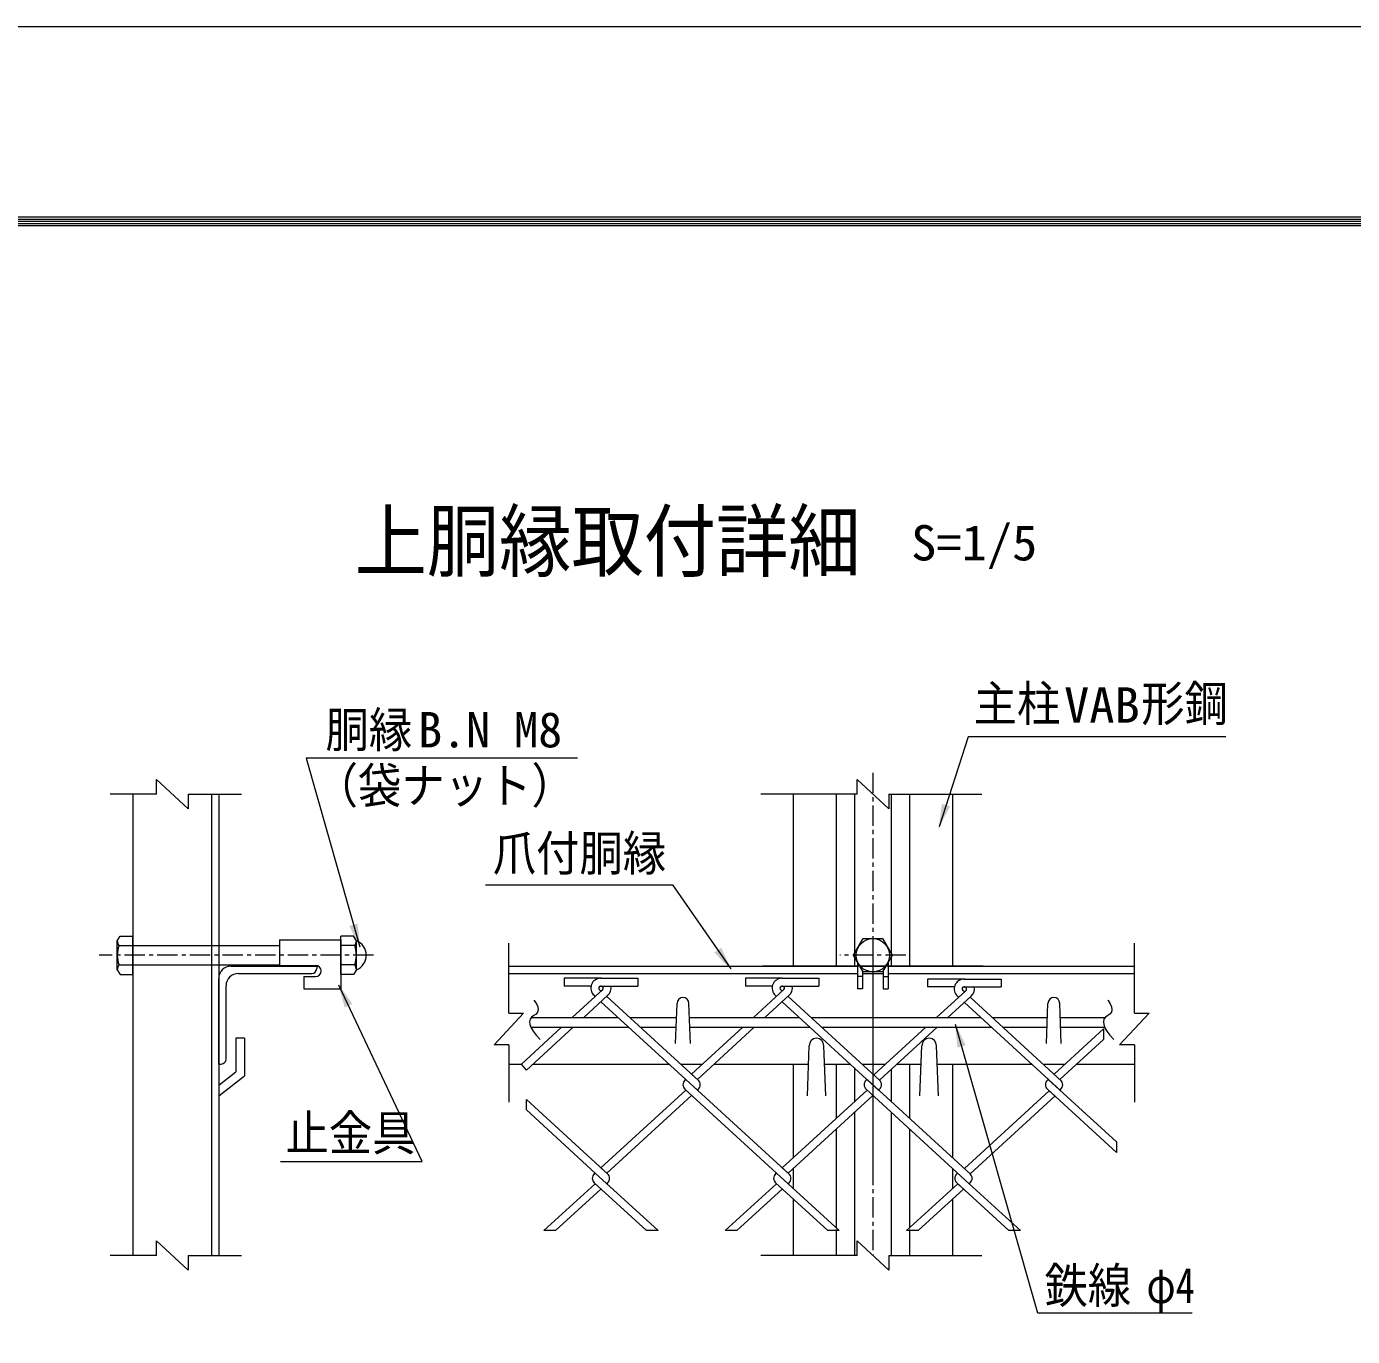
# Model space of a CAD drawing. Units: millimetres, scale not verified, with parts at other scales. Extents: x -4455 to 4455, y -3150 to 3150.
# Drawn here: x 1111 to 2735, y 1545 to 3150 of the extents above; entities that cross this region are included whole.
import ezdxf
from ezdxf.enums import TextEntityAlignment as Align

# ---------------------------------------------------------------- set-up
doc = ezdxf.new("R2010")
doc.units = ezdxf.units.MM
doc.header["$LTSCALE"] = 20
doc.linetypes.add('DASHED', pattern=[7.5, 6, -1.5])
doc.linetypes.add('USER1', pattern=[2, 1.25, -0.25, 0.25, -0.25])
doc.layers.add('0-4_7詳細', color=7, linetype='Continuous', lineweight=18)
doc.layers.add('0-E_D-TTL', color=7, linetype='Continuous', lineweight=18)
doc.styles.add('ＭＳ ゴシック', font='')
doc.styles.get('ＭＳ ゴシック').set_extended_font_data('MS Gothic')

msp = doc.modelspace()

# ---------------------------------------------------------------- linework, layer by layer
at = {"layer": '0-4_7詳細', "color": 4}
for p, q in [((1270.08, 2209.78), (1270.08, 2227.78)), ((1308.85, 2191.78), (1270.08, 2227.78)), ((2167, 2191.73), (2128.23, 2227.73)), ((2128.23, 2209.73), (2128.23, 2227.73)), ((1270.08, 2209.78), (1213.51, 2209.78)), ((1308.85, 2209.78), (1374.12, 2209.78)), ((1308.85, 2209.78), (1308.85, 2191.78)), ((2128.23, 2209.73), (2010.42, 2209.73)), ((2167, 2209.73), (2280.94, 2209.73)), ((2167, 2209.73), (2167, 2191.73)), ((1701.54, 1941.42), (1701.54, 2027)), ((2467.94, 1941.42), (2467.94, 2027)), ((1719.54, 1941.42), (1683.54, 1902.65)), ((1701.54, 1941.42), (1719.54, 1941.42)), ((1701.54, 1902.65), (1683.54, 1902.65)), ((1701.54, 1902.65), (1701.54, 1832.45)), ((2467.94, 1902.65), (2449.94, 1902.65)), ((2467.94, 1902.65), (2467.94, 1832.45)), ((1270.08, 1644.55), (1270.08, 1662.55)), ((1308.85, 1626.55), (1270.08, 1662.55)), ((2167, 1626.55), (2128.23, 1662.55)), ((2128.23, 1644.55), (2128.23, 1662.55)), ((1270.08, 1644.55), (1213.51, 1644.55)), ((1308.85, 1644.55), (1374.12, 1644.55)), ((1308.85, 1644.55), (1308.85, 1626.55)), ((2128.23, 1644.55), (2010.42, 1644.55)), ((2167, 1644.55), (2280.94, 1644.55)), ((2167, 1644.55), (2167, 1626.55))]:
    msp.add_line(p, q, dxfattribs=at)
at = {"layer": '0-4_7詳細', "color": 1, "linetype": 'USER1'}
for p, q in [((2147.61, 2235.76), (2147.61, 1644.55)), ((1535.96, 2012.33), (1199.71, 2012.33)), ((2187.91, 2012.33), (2107.26, 2012.33)), ((2147.61, 2013.89), (2147.61, 1748.31))]:
    msp.add_line(p, q, dxfattribs=at)
at = {"layer": '0-4_7詳細'}
for p, q in [((1241.28, 2209.78), (1241.28, 1644.55)), ((1337.28, 2209.78), (1337.28, 1644.55)), ((1346.28, 2209.78), (1346.28, 1644.55)), ((2050.11, 2209.73), (2050.11, 1998.98)), ((2102.61, 2209.73), (2102.61, 1998.98)), ((2125.11, 2209.73), (2125.11, 1998.98)), ((2170.11, 2209.73), (2170.11, 1998.98)), ((2192.61, 2209.73), (2192.61, 1998.98)), ((2245.11, 2209.73), (2245.11, 1998.98)), ((1222.08, 2030.09), (1225.4, 2035.85)), ((1225.4, 2035.85), (1241.28, 2035.85)), ((1241.28, 1988.81), (1241.28, 2035.85)), ((1420.71, 2031.29), (1495.71, 2031.29)), ((1420.71, 2031.29), (1420.71, 1999.79)), ((1495.71, 1988.81), (1495.71, 2035.85)), ((1511.58, 2035.85), (1495.71, 2035.85)), ((1495.71, 2031.29), (1495.71, 1971.29)), ((1514.91, 2030.09), (1511.58, 2035.85)), ((1222.08, 1994.57), (1222.08, 2030.09)), ((1224.14, 2024.33), (1241.28, 2024.33)), ((1346.28, 2024.33), (1420.71, 2024.33)), ((1512.85, 2024.33), (1495.71, 2024.33)), ((1514.91, 1994.57), (1514.91, 2030.09)), ((1224.14, 2000.33), (1241.28, 2000.33)), ((1346.28, 2000.33), (1420.71, 2000.33)), ((1361.28, 1998.98), (1466.28, 1998.98)), ((1420.71, 1999.79), (1464.96, 1999.79)), ((1466.28, 1998.98), (1466.28, 1995.98)), ((1512.85, 2000.33), (1495.71, 2000.33)), ((1701.54, 1998.98), (2128.86, 1998.98)), ((2282.61, 1998.98), (2012.61, 1998.98)), ((2128.86, 2004.07), (2128.86, 1971.29)), ((2131.33, 1999.79), (2128.86, 1999.79)), ((2131.8, 1998.98), (2163.42, 1998.98)), ((2163.89, 1999.79), (2166.36, 1999.79)), ((2166.36, 2004.07), (2166.36, 1971.29)), ((2166.36, 1998.98), (2467.94, 1998.98)), ((1222.08, 1994.57), (1225.4, 1988.81)), ((1225.4, 1988.81), (1241.28, 1988.81)), ((1346.28, 1878.98), (1346.28, 1983.98)), ((1370.28, 1989.98), (1460.28, 1989.98)), ((1450.71, 1986.29), (1450.71, 1971.29)), ((1450.71, 1986.29), (1464.96, 1986.29)), ((1511.58, 1988.81), (1495.71, 1988.81)), ((1514.91, 1994.57), (1511.58, 1988.81)), ((1701.54, 1989.98), (2128.86, 1989.98)), ((2134.86, 1986.29), (2128.86, 1986.29)), ((2134.86, 1993.68), (2134.86, 1971.29)), ((2134.86, 1989.98), (2160.36, 1989.98)), ((2160.36, 1986.29), (2166.36, 1986.29)), ((2166.36, 1989.98), (2467.94, 1989.98)), ((1355.28, 1884.98), (1355.28, 1974.98)), ((1450.71, 1971.29), (1495.71, 1971.29)), ((2134.86, 1971.29), (2128.86, 1971.29)), ((1807.47, 1961.86), (1806.03, 1963.18)), ((1821.68, 1961.86), (1823.11, 1963.18)), ((1906.03, 1904.15), (1907.83, 1953.35)), ((1924.03, 1904.15), (1922.23, 1953.35)), ((2360.34, 1904.15), (2362.14, 1953.35)), ((2378.34, 1904.15), (2376.54, 1953.35)), ((1729.39, 1935.98), (1835.71, 1935.98)), ((1849.92, 1935.98), (1907.2, 1935.98)), ((1922.87, 1935.98), (2057.74, 1935.98)), ((2071.95, 1935.98), (2279.77, 1935.98)), ((2293.98, 1935.98), (2361.5, 1935.98)), ((2377.17, 1935.98), (2432.23, 1935.98)), ((1728.86, 1923.98), (1848.81, 1923.98)), ((1863.02, 1923.98), (1906.76, 1923.98)), ((1923.31, 1923.98), (2070.83, 1923.98)), ((2085.04, 1923.98), (2292.86, 1923.98)), ((2307.07, 1923.98), (2361.06, 1923.98)), ((2377.61, 1923.98), (2431.7, 1923.98)), ((1367.28, 1910.48), (1367.28, 1869.48)), ((1377.78, 1910.48), (1367.28, 1910.48)), ((1377.78, 1910.48), (1377.78, 1864.32)), ((2067.36, 1839.98), (2069.61, 1901.48)), ((2089.86, 1839.98), (2087.61, 1901.48)), ((2205.36, 1839.98), (2207.61, 1901.48)), ((2227.86, 1839.98), (2225.61, 1901.48)), ((1346.28, 1878.98), (1349.28, 1878.98)), ((1346.28, 1853.25), (1367.28, 1869.48)), ((1701.54, 1878.98), (1717.01, 1878.98)), ((1731.22, 1878.98), (1897.92, 1878.98)), ((1912.13, 1878.98), (1939.04, 1878.98)), ((1953.25, 1878.98), (2068.79, 1878.98)), ((2050.11, 1878.98), (2050.11, 1764.29)), ((2088.44, 1878.98), (2119.94, 1878.98)), ((2102.61, 1878.98), (2102.61, 1812.39)), ((2125.11, 1874.24), (2125.11, 1833.01)), ((2134.15, 1878.98), (2163.21, 1878.98)), ((2170.11, 1872.28), (2170.11, 1833.01)), ((2177.42, 1878.98), (2206.79, 1878.98)), ((2192.61, 1878.98), (2192.61, 1812.39)), ((2226.44, 1878.98), (2341.97, 1878.98)), ((2245.11, 1878.98), (2245.11, 1764.29)), ((2356.18, 1878.98), (2383.1, 1878.98)), ((2397.31, 1878.98), (2467.94, 1878.98)), ((1346.28, 1839.98), (1377.78, 1864.32)), ((2155.79, 1848.1), (2154.72, 1847.12)), ((2125.11, 1819.99), (2125.11, 1644.55)), ((2170.11, 1819.99), (2170.11, 1644.55)), ((2102.61, 1799.37), (2102.61, 1678.39)), ((2192.61, 1799.37), (2192.61, 1678.39)), ((2050.11, 1751.26), (2050.11, 1726.5)), ((2245.11, 1751.26), (2245.11, 1726.5)), ((2050.11, 1713.48), (2050.11, 1644.55)), ((2245.11, 1713.48), (2245.11, 1644.55)), ((2102.61, 1676.37), (2102.61, 1644.55)), ((2192.61, 1676.37), (2192.61, 1644.55))]:
    msp.add_line(p, q, dxfattribs=at)
at = {"layer": '0-4_7詳細', "color": 3, "linetype": 'DASHED'}
for p, q in [((1241.28, 2024.33), (1346.28, 2024.33)), ((1241.28, 2000.33), (1346.28, 2000.33))]:
    msp.add_line(p, q, dxfattribs=at)
at = {"layer": '0-4_7詳細', "color": 3}
for p, q in [((1769.57, 1984.03), (1769.57, 1974.43)), ((1815.01, 1984.03), (1769.57, 1984.03)), ((1814.13, 1984.03), (1859.57, 1984.03)), ((1859.57, 1984.03), (1859.57, 1974.43)), ((2037.03, 1984.03), (1991.6, 1984.03)), ((1991.6, 1984.03), (1991.6, 1974.43)), ((2036.16, 1984.03), (2081.6, 1984.03)), ((2081.6, 1984.03), (2081.6, 1974.43)), ((2214.7, 1983.05), (2214.7, 1973.45)), ((2260.13, 1983.05), (2214.7, 1983.05)), ((2259.26, 1983.05), (2304.7, 1983.05)), ((2304.7, 1983.05), (2304.7, 1973.45)), ((1802.38, 1974.43), (1769.57, 1974.43)), ((1816.63, 1970.26), (1779.22, 1935.98)), ((1814.57, 1968.37), (1812.51, 1970.26)), ((1814.13, 1974.43), (1859.57, 1974.43)), ((1815.01, 1974.43), (1814.13, 1974.43)), ((1814.57, 1968.37), (1816.63, 1970.26)), ((2024.41, 1974.43), (1991.6, 1974.43)), ((2038.66, 1970.26), (2001.25, 1935.98)), ((2036.6, 1968.37), (2034.54, 1970.26)), ((2036.16, 1974.43), (2081.6, 1974.43)), ((2037.03, 1974.43), (2036.16, 1974.43)), ((2247.5, 1973.45), (2214.7, 1973.45)), ((2261.75, 1969.28), (2225.42, 1935.98)), ((2259.7, 1967.39), (2257.64, 1969.28)), ((2259.26, 1973.45), (2304.7, 1973.45)), ((2260.13, 1973.45), (2259.26, 1973.45)), ((1823.11, 1963.18), (1793.43, 1935.98)), ((1932.69, 1847.12), (1814.57, 1955.35)), ((1933.76, 1859.16), (1821.68, 1961.86)), ((2045.14, 1963.18), (2015.46, 1935.98)), ((2029.49, 1961.86), (2028.06, 1963.18)), ((2154.72, 1847.12), (2036.6, 1955.35)), ((2155.79, 1859.16), (2043.7, 1961.86)), ((2268.24, 1962.2), (2239.63, 1935.98)), ((2252.59, 1960.88), (2251.15, 1962.2)), ((2377.82, 1846.14), (2259.7, 1954.37)), ((2378.89, 1858.18), (2266.8, 1960.88)), ((1766.12, 1923.98), (1717.01, 1878.98)), ((1988.15, 1923.98), (1925.58, 1866.65)), ((2002.36, 1923.98), (1932.69, 1860.14)), ((2212.32, 1923.98), (2148.68, 1865.67)), ((2226.53, 1923.98), (2155.79, 1859.16)), ((2429.98, 1921.94), (2369.64, 1866.65)), ((2429.98, 1921.94), (2429.98, 1908.92)), ((2429.98, 1908.92), (2376.75, 1860.14)), ((1918.48, 1860.14), (1917.41, 1859.16)), ((1918.48, 1860.14), (1917.41, 1859.16)), ((2044.77, 1744.41), (1918.48, 1860.14)), ((1933.76, 1859.16), (1925.58, 1866.65)), ((2140.51, 1860.14), (2139.44, 1859.16)), ((2140.51, 1860.14), (2139.44, 1859.16)), ((2266.8, 1744.41), (2140.51, 1860.14)), ((2362.54, 1860.14), (2361.47, 1859.16)), ((2362.54, 1860.14), (2361.47, 1859.16)), ((2446.1, 1783.56), (2362.54, 1860.14)), ((1822.75, 1744.41), (1723.12, 1835.7)), ((1723.12, 1822.68), (1723.12, 1835.7)), ((1918.48, 1847.12), (1814.57, 1751.9)), ((1925.58, 1840.61), (1821.68, 1745.39)), ((2029.49, 1745.39), (1917.41, 1848.1)), ((1933.76, 1848.1), (1932.69, 1847.12)), ((2140.51, 1847.12), (2036.6, 1751.9)), ((2147.61, 1840.61), (2043.7, 1745.39)), ((2265.73, 1732.37), (2139.44, 1848.1)), ((2363.61, 1846.14), (2259.7, 1750.92)), ((2370.71, 1839.63), (2266.8, 1744.41)), ((2369.64, 1840.61), (2361.46, 1848.1)), ((2446.1, 1770.54), (2361.47, 1848.1)), ((2377.82, 1848.1), (2376.75, 1847.12)), ((2377.82, 1848.1), (2376.75, 1847.12)), ((1807.47, 1745.39), (1723.12, 1822.68)), ((2446.1, 1783.56), (2446.1, 1770.54)), ((1807.47, 1745.39), (1806.39, 1744.41)), ((1807.47, 1745.39), (1806.39, 1744.41)), ((1884.47, 1674.83), (1807.47, 1745.39)), ((1822.75, 1744.41), (1814.57, 1751.9)), ((2029.49, 1745.39), (2028.42, 1744.41)), ((2029.49, 1745.39), (2028.42, 1744.41)), ((2106.5, 1674.83), (2029.49, 1745.39)), ((2044.77, 1744.41), (2036.6, 1751.9)), ((2251.52, 1745.39), (2250.45, 1744.41)), ((2251.52, 1745.39), (2250.45, 1744.41)), ((1807.47, 1732.37), (1744.67, 1674.83)), ((1814.57, 1725.86), (1758.88, 1674.83)), ((1870.26, 1674.83), (1806.39, 1733.35)), ((1822.75, 1733.35), (1821.68, 1732.37)), ((2029.49, 1732.37), (1966.7, 1674.83)), ((2036.6, 1725.86), (1980.91, 1674.83)), ((2092.29, 1674.83), (2028.42, 1733.35)), ((2044.77, 1733.35), (2043.7, 1732.37)), ((2251.52, 1732.37), (2188.72, 1674.83)), ((2258.63, 1725.86), (2202.93, 1674.83)), ((2314.32, 1674.83), (2250.45, 1733.35)), ((2258.63, 1725.86), (2250.45, 1733.35)), ((2266.8, 1733.35), (2265.73, 1732.37)), ((2266.8, 1733.35), (2265.73, 1732.37)), ((2328.53, 1674.83), (2265.73, 1732.37)), ((1758.88, 1674.83), (1744.67, 1674.83)), ((1884.47, 1674.83), (1870.26, 1674.83)), ((1980.91, 1674.83), (1966.7, 1674.83)), ((2106.5, 1674.83), (2092.29, 1674.83)), ((2202.93, 1674.83), (2188.72, 1674.83)), ((2328.53, 1674.83), (2314.32, 1674.83))]:
    msp.add_line(p, q, dxfattribs=at)
at = {"layer": '0-4_7詳細'}
for points in [[(2579.87, 2280.07), (2264.32, 2280.07), (2228.7, 2169.58)], [(1785.81, 2253.79), (1453.57, 2253.79), (1518.97, 2022.76)], [(1673.3, 2098.61), (1902.05, 2098.61), (1973.59, 1995.56)], [(2160.36, 1993.68), (2160.36, 1971.29), (2166.36, 1971.29)], [(1421.82, 1759.54), (1595.4, 1759.54), (1493.36, 1975.69)], [(2538.8, 1573.58), (2349.73, 1573.58), (2248.69, 1927.38)]]:
    msp.add_lwpolyline(points, dxfattribs=at)
at = {"layer": '0-4_7詳細', "color": 3}
msp.add_lwpolyline([(2124.09, 2012.33), (2135.85, 2032.7), (2159.37, 2032.7), (2171.13, 2012.33), (2159.37, 1991.96), (2135.85, 1991.96)], close=True, dxfattribs=at)
at = {"layer": '0-4_7詳細', "color": 4}
for points in [[(1732.59, 1957.25), (1732.9, 1956.86), (1735.57, 1952.66), (1737.13, 1948.91), (1737.6, 1945.59), (1736.98, 1942.72), (1735.26, 1940.28), (1732.44, 1938.3), (1729.61, 1936.29), (1727.86, 1933.81), (1727.18, 1930.85), (1727.57, 1927.42), (1729.04, 1923.51), (1731.58, 1919.13), (1735.19, 1914.27), (1739.88, 1908.94)], [(2435.43, 1957.25), (2435.74, 1956.86), (2438.4, 1952.66), (2439.97, 1948.91), (2440.44, 1945.59), (2439.81, 1942.72), (2438.09, 1940.28), (2435.28, 1938.3), (2432.45, 1936.29), (2430.69, 1933.81), (2430.01, 1930.85), (2430.41, 1927.42), (2431.87, 1923.51), (2434.41, 1919.13), (2438.03, 1914.27), (2442.71, 1908.94)], [(2467.94, 1941.42), (2485.94, 1941.42), (2449.94, 1902.65)]]:
    msp.add_lwpolyline(points, dxfattribs=at)
at = {"layer": '0-4_7詳細', "color": 3}
msp.add_lwpolyline([(1780.33, 1923.98), (1723.12, 1871.55), (1717.01, 1878.98)], dxfattribs=at)
msp.add_circle((2147.61, 2012.33), 20.4, dxfattribs=at)
at = {"layer": '0-4_7詳細'}
for centre, radius, start, end in [((1231.16, 2030.09), 9.09, 180, 219.3382), ((1258.08, 2012.33), 36, 160.52878, 199.47122), ((1505.82, 2030.09), 9.09, 320.6618, 0), ((1478.91, 2012.33), 36, 340.52878, 19.47122), ((1508.09, 2012.33), 19.02, 291.00774, 68.99226), ((1231.16, 1994.57), 9.09, 140.6618, 180), ((1361.28, 1983.98), 15, 90, 180), ((1464.96, 1993.04), 6.75, 270, 90), ((1505.82, 1994.57), 9.09, 0, 39.3382), ((1370.28, 1974.98), 15, 90, 180), ((1460.28, 1995.98), 6, 270, 0), ((1915.03, 1953.35), 7.2, 0, 180), ((2369.34, 1953.35), 7.2, 0, 180), ((2078.61, 1901.48), 9, 0, 180), ((2216.61, 1901.48), 9, 0, 180), ((1349.28, 1884.98), 6, 270, 0)]:
    msp.add_arc(centre, radius, start, end, dxfattribs=at)
at = {"layer": '0-4_7詳細', "color": 3}
for centre, radius, start, end in [((1814.13, 1972.03), 12, 90, 227.5), ((2036.16, 1972.03), 12, 90, 227.5), ((2259.26, 1971.05), 12, 90, 227.5), ((1814.13, 1972.03), 2.4, 90, 227.5), ((1815.01, 1972.03), 2.4, 312.5, 90), ((1815.01, 1972.03), 12, 312.5, 11.53696), ((2036.16, 1972.03), 2.4, 90, 227.5), ((2037.03, 1972.03), 2.4, 312.5, 90), ((2037.03, 1972.03), 12, 312.5, 11.53696), ((2259.26, 1971.05), 2.4, 90, 227.5), ((2260.13, 1971.05), 2.4, 312.5, 90), ((2260.13, 1971.05), 12, 312.5, 11.53696), ((1922.48, 1853.63), 7.5, 132.5, 227.5), ((1928.69, 1853.63), 7.5, 312.5, 47.5), ((2144.5, 1853.63), 7.5, 132.5, 227.5), ((2150.72, 1853.63), 7.5, 312.5, 47.5), ((2366.53, 1853.63), 7.5, 132.5, 227.5), ((2372.75, 1853.63), 7.5, 312.5, 47.5), ((1811.46, 1738.88), 7.5, 132.5, 227.5), ((1817.68, 1738.88), 7.5, 312.5, 47.5), ((2033.49, 1738.88), 7.5, 132.5, 227.5), ((2039.71, 1738.88), 7.5, 312.5, 47.5), ((2255.52, 1738.88), 7.5, 132.5, 227.5), ((2261.73, 1738.88), 7.5, 312.5, 47.5)]:
    msp.add_arc(centre, radius, start, end, dxfattribs=at)
at = {"layer": '0-4_7詳細'}
for points in [[(2228.09, 2167.68), (2232.33, 2197.83), (2242.25, 2194.63)], [(1519.52, 2020.84), (1506.33, 2048.28), (1516.36, 2051.12)], [(1974.73, 1993.92), (1953.34, 2015.59), (1961.9, 2021.53)], [(1492.51, 1977.5), (1510.02, 1952.59), (1500.6, 1948.14)], [(2248.14, 1929.31), (2261.39, 1901.89), (2251.37, 1899.03)]]:
    msp.add_solid(points, dxfattribs=at)
at = {"layer": '0-E_D-TTL', "color": 2}
msp.add_lwpolyline([(-4455.04, 3150.21), (4454.66, 3150.21), (4454.66, -3150.21), (-4455.04, -3150.21)], close=True, dxfattribs=at)
at = {"layer": '0-E_D-TTL'}
for points in [[(-4168.65, 2916.87), (4168.28, 2916.87), (4168.28, -2916.87), (-4168.65, -2916.87)], [(-4166, 2914.21), (4165.63, 2914.21), (4165.63, -2914.21), (-4166, -2914.21)], [(-4163.35, 2911.56), (4162.97, 2911.56), (4162.97, -2911.56), (-4163.35, -2911.56)], [(-4160.7, 2908.91), (4160.32, 2908.91), (4160.32, -2908.91), (-4160.7, -2908.91)], [(-4158.05, 2906.26), (4157.67, 2906.26), (4157.67, -2906.26), (-4158.05, -2906.26)]]:
    msp.add_lwpolyline(points, close=True, dxfattribs=at)

# ---------------------------------------------------------------- texts
at = {"layer": '0-4_7詳細', "style": 'ＭＳ ゴシック', "width": 0.9}
msp.add_text('上胴縁取付詳細', height=72.14, dxfattribs=at).set_placement((1512.64, 2462.1), align=Align.BOTTOM_LEFT)
at = {"layer": '0-4_7詳細', "color": 3, "style": 'ＭＳ ゴシック'}
for s, width, p in [('S=1/5', 1.05, (2194.56, 2483.05)), ('主柱', 0.9, (2271.05, 2285.99)), ('VAB', 1.05, (2381.85, 2284.27)), ('形鋼', 0.9, (2476.32, 2285.99)), ('胴縁', 0.9, (1477.08, 2254.02)), ('（袋ナット）', 0.9, (1463.86, 2185.64)), ('爪付胴縁', 0.9, (1682.02, 2102.76)), ('止金具', 0.9, (1428.04, 1759.91)), ('鉄線', 0.9, (2357.87, 1573.08)), ('φ4', 0.8, (2482.79, 1573.08))]:
    msp.add_text(s, height=43.26, dxfattribs=dict(at, width=width)).set_placement(p, align=Align.BOTTOM_LEFT)
msp.add_text('B.N M8', height=43.26, dxfattribs=at).set_placement((1590.54, 2254.02), align=Align.BOTTOM_LEFT)

doc.saveas('drawing.dxf')
